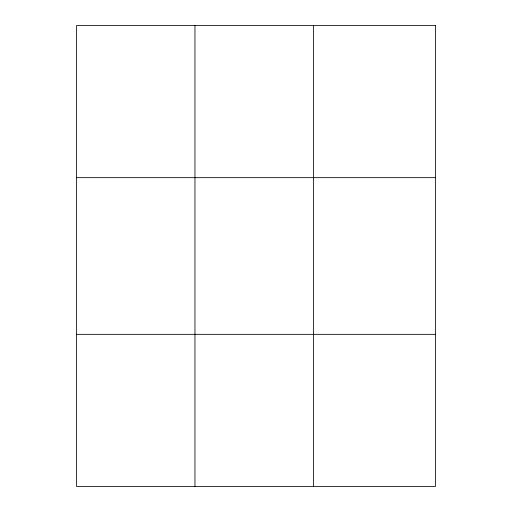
<?xml version="1.0" encoding="UTF-8"?>
<svg xmlns="http://www.w3.org/2000/svg" width="512" height="512" viewBox="0 0 512 512"><rect width="100%" height="100%" fill="white"/><g stroke="black" fill="none" stroke-linecap="round" stroke-linejoin="round"><path stroke-width="0.77" d="M194.957 25.6L194.957 486.4M313.453 25.6L313.453 486.4M76.467 177.664L435.533 177.664M76.467 334.336L435.533 334.336M435.533 25.6L435.533 486.4L76.467 486.4L76.467 25.6L435.533 25.6"/></g></svg>
